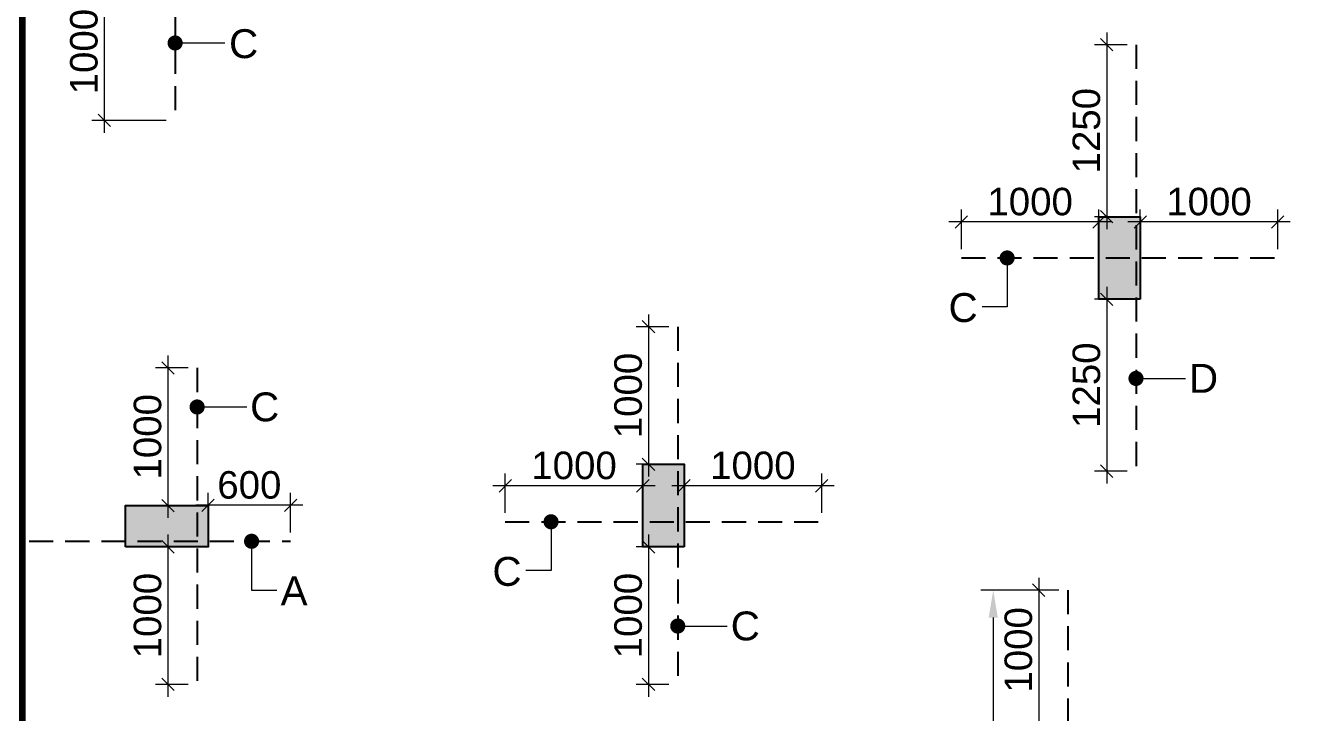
# Model space of a CAD drawing. Header units: millimetres. Extents: x 1123469 to 1752051, y -126924 to 196924.
# Drawn here: x 1473829 to 1483194, y 151212 to 156202 of the extents above; entities that cross this region are included whole.
import ezdxf

# ---------------------------------------------------------------- set-up
doc = ezdxf.new("R2010")
doc.units = ezdxf.units.MM
doc.header["$LTSCALE"] = 500
doc.header["$MEASUREMENT"] = 0
doc.header["$PDMODE"] = 34
doc.linetypes.add('CONTINOUS', pattern=[0])
doc.linetypes.add('HIDDEN', pattern=[0.375, 0.25, -0.125])
doc.layers.get('Defpoints').update_dxf_attribs({"lineweight": 0})
for name, color, linetype, lineweight in [('ARWO', 1, 'Continuous', 18), ('CUT OUT', 1, 'Continuous', 13), ('FOOTING', 1, 'Continuous', 15), ('TOWER COL HATCH', 253, 'Continuous', 20)]:
    doc.layers.add(name, color=color, linetype=linetype, lineweight=lineweight)
for name, color, linetype in [('COL. DIM', 3, 'Continuous'), ('reinf.', 4, 'Continuous'), ('TEXT 1', 1, 'Continuous'), ('TOWER AREA COLUMN.', 6, 'Continuous')]:
    doc.layers.add(name, color=color, linetype=linetype)
doc.styles.add('3mm', font='arial.ttf')
doc.dimstyles.new('PARAMVEER', dxfattribs={"dimtxt": 200, "dimasz": 100, "dimexe": 0, "dimexo": 25, "dimgap": 10, "dimtad": 1, "dimdec": 0, "dimrnd": 5, "dimzin": 0, "dimdsep": 46, "dimtxsty": '3mm', "dimblk": 'OBLIQUE', "dimcen": 0.09, "dimdle": 75, "dimclrd": 1, "dimclre": 1, "dimclrt": 3, "dimadec": 0, "dimazin": 0, "dimtfac": 1, "dimtdec": 0, "dimtmove": 1, "dimatfit": 3, "dimfxl": 100, "dimtolj": 1, "dimtzin": 0, "dimlwd": 18, "dimlwe": 5, "dimarcsym": 0})
doc.dimstyles.new('PARAMVEER BEAM', dxfattribs={"dimtxt": 200, "dimasz": 100, "dimexe": 0, "dimexo": 0, "dimgap": 10, "dimtad": 1, "dimdec": 0, "dimzin": 0, "dimdsep": 46, "dimtxsty": '3mm', "dimblk": 'ARCHTICK', "dimcen": 0.09, "dimdle": 75, "dimclrd": 1, "dimclre": 1, "dimclrt": 3, "dimadec": 0, "dimazin": 0, "dimtfac": 1, "dimtdec": 0, "dimtmove": 1, "dimatfit": 3, "dimfxl": 100, "dimtolj": 1, "dimtzin": 0, "dimlwd": 18, "dimlwe": 5, "dimarcsym": 0})

# ---------------------------------------------------------------- blocks, each defined once
blk = doc.blocks.new('3tgra')
at = {"layer": 'TOWER COL HATCH'}
h = blk.add_hatch(color=253, dxfattribs=at)
h.dxf.hatch_style = 1
h.paths.add_polyline_path([(1384105.6, 91191.6), (1383805.6, 91191.6), (1383805.6, 91791.6), (1384105.6, 91791.6)])
h = blk.add_hatch(color=253, dxfattribs=at)
h.dxf.hatch_style = 1
h.paths.add_polyline_path([(1380790.6, 89391.6), (1380490.6, 89391.6), (1380490.6, 89991.6), (1380790.6, 89991.6)])
h = blk.add_hatch(color=253, dxfattribs=at)
h.dxf.hatch_style = 1
h.paths.add_polyline_path([(1376730.6, 89391.6), (1376730.6, 89691.6), (1377330.6, 89691.6), (1377330.6, 89391.6)])
at = {"layer": 'TOWER AREA COLUMN.', "color": 4}
for points in [[(1384105.6, 91191.6), (1383805.6, 91191.6), (1383805.6, 91791.6), (1384105.6, 91791.6)], [(1380790.6, 89391.6), (1380490.6, 89391.6), (1380490.6, 89991.6), (1380790.6, 89991.6)], [(1376730.6, 89391.6), (1376730.6, 89691.6), (1377330.6, 89691.6), (1377330.6, 89391.6)]]:
    blk.add_lwpolyline(points, close=True, dxfattribs=at)
blk = doc.blocks.new('_Oblique')
at = {"color": 0, "linetype": 'ByBlock', "lineweight": -2}
blk.add_line((-0.5, -0.5), (0.5, 0.5), dxfattribs=at)
blk = doc.blocks.new('*D158')
at = {"layer": 'COL. DIM', "color": 1, "lineweight": 18, "ltscale": 10, "transparency": 16777216}
blk.add_line((1474399.6, 156604.1), (1474399.6, 155424.1), dxfattribs=at)
at = {"layer": 'COL. DIM', "color": 1, "linetype": 'CONTINOUS', "lineweight": 5, "ltscale": 10, "transparency": 16777216}
for p, q in [((1474719.2, 156514.1), (1474309.6, 156514.1)), ((1474849.7, 155514.1), (1474309.6, 155514.1))]:
    blk.add_line(p, q, dxfattribs=at)
at = {"layer": 'Defpoints', "color": 0, "ltscale": 10, "transparency": 16777216}
for p in [(1474784.2, 156514.1), (1474399.6, 155514.1), (1474914.7, 155514.1)]:
    blk.add_point(p, dxfattribs=at)
at = {"layer": 'COL. DIM', "color": 1, "lineweight": 18, "ltscale": 10, "transparency": 16777216, "xscale": 90, "yscale": 90, "zscale": 90}
for p, rotation in [((1474399.6, 156514.1), 90), ((1474399.6, 155514.1), 270)]:
    blk.add_blockref('_Oblique', p, dxfattribs=dict(at, rotation=rotation))
at = {"layer": 'COL. DIM', "color": 3, "ltscale": 10, "transparency": 16777216, "insert": (1474252.5, 156014.1), "char_height": 200, "attachment_point": 5, "rotation": 90, "style": '3mm'}
blk.add_mtext('\\A1;1000', dxfattribs=at)
blk = doc.blocks.new('_ArchTick')
at = {"color": 0, "linetype": 'ByBlock', "const_width": 0.15}
blk.add_lwpolyline([(-0.5, -0.5), (0.5, 0.5)], dxfattribs=at)
blk = doc.blocks.new('*D183')
at = {"layer": 'COL. DIM', "color": 1, "lineweight": 18, "ltscale": 10, "transparency": 16777216}
blk.add_line((1481686.2, 154304.1), (1481686.2, 152874.1), dxfattribs=at)
at = {"layer": 'COL. DIM', "color": 1, "linetype": 'CONTINOUS', "lineweight": 5, "ltscale": 10, "transparency": 16777216}
for p, q in [((1481833.7, 154214.1), (1481596.2, 154214.1)), ((1481833.7, 152964.1), (1481596.2, 152964.1))]:
    blk.add_line(p, q, dxfattribs=at)
at = {"layer": 'Defpoints', "color": 0, "ltscale": 10, "transparency": 16777216}
for p in [(1481898.7, 154214.1), (1481686.2, 152964.1), (1481898.7, 152964.1)]:
    blk.add_point(p, dxfattribs=at)
at = {"layer": 'COL. DIM', "color": 1, "lineweight": 18, "ltscale": 10, "transparency": 16777216, "xscale": 90, "yscale": 90, "zscale": 90}
for p, rotation in [((1481686.2, 154214.1), 90), ((1481686.2, 152964.1), 270)]:
    blk.add_blockref('_Oblique', p, dxfattribs=dict(at, rotation=rotation))
at = {"layer": 'COL. DIM', "color": 3, "ltscale": 10, "transparency": 16777216, "insert": (1481539.1, 153589.1), "char_height": 200, "attachment_point": 5, "rotation": 90, "style": '3mm'}
blk.add_mtext('\\A1;1250', dxfattribs=at)
blk = doc.blocks.new('*D184')
at = {"layer": 'COL. DIM', "color": 1, "linetype": 'CONTINOUS', "lineweight": 5, "ltscale": 10, "transparency": 16777216}
for p, q in [((1480629.2, 154579.1), (1480629.2, 154865.6)), ((1481629.2, 154579.1), (1481629.2, 154865.6))]:
    blk.add_line(p, q, dxfattribs=at)
at = {"layer": 'COL. DIM', "color": 1, "lineweight": 18, "ltscale": 10, "transparency": 16777216}
blk.add_line((1481719.2, 154775.6), (1480539.2, 154775.6), dxfattribs=at)
at = {"layer": 'Defpoints', "color": 0, "ltscale": 10, "transparency": 16777216}
for p in [(1480629.2, 154775.6), (1480629.2, 154514.1), (1481629.2, 154514.1)]:
    blk.add_point(p, dxfattribs=at)
at = {"layer": 'COL. DIM', "color": 1, "lineweight": 18, "ltscale": 10, "transparency": 16777216, "xscale": 90, "yscale": 90, "zscale": 90, "rotation": 180}
blk.add_blockref('_Oblique', (1480629.2, 154775.6), dxfattribs=at)
at = {"layer": 'COL. DIM', "color": 1, "lineweight": 18, "ltscale": 10, "transparency": 16777216, "xscale": 90, "yscale": 90, "zscale": 90}
blk.add_blockref('_Oblique', (1481629.2, 154775.6), dxfattribs=at)
at = {"layer": 'COL. DIM', "color": 3, "ltscale": 10, "transparency": 16777216, "insert": (1481129.2, 154922.7), "char_height": 200, "attachment_point": 5, "style": '3mm'}
blk.add_mtext('\\A1;1000', dxfattribs=at)
blk = doc.blocks.new('*D185')
at = {"layer": 'COL. DIM', "color": 1, "linetype": 'CONTINOUS', "lineweight": 5, "ltscale": 10, "transparency": 16777216}
for p, q in [((1481929.2, 154579.1), (1481929.2, 154865.6)), ((1482929.2, 154579.1), (1482929.2, 154865.6))]:
    blk.add_line(p, q, dxfattribs=at)
at = {"layer": 'COL. DIM', "color": 1, "lineweight": 18, "ltscale": 10, "transparency": 16777216}
blk.add_line((1483019.2, 154775.6), (1481839.2, 154775.6), dxfattribs=at)
at = {"layer": 'Defpoints', "color": 0, "ltscale": 10, "transparency": 16777216}
for p in [(1481929.2, 154775.6), (1481929.2, 154514.1), (1482929.2, 154514.1)]:
    blk.add_point(p, dxfattribs=at)
at = {"layer": 'COL. DIM', "color": 1, "lineweight": 18, "ltscale": 10, "transparency": 16777216, "xscale": 90, "yscale": 90, "zscale": 90, "rotation": 180}
blk.add_blockref('_Oblique', (1481929.2, 154775.6), dxfattribs=at)
at = {"layer": 'COL. DIM', "color": 1, "lineweight": 18, "ltscale": 10, "transparency": 16777216, "xscale": 90, "yscale": 90, "zscale": 90}
blk.add_blockref('_Oblique', (1482929.2, 154775.6), dxfattribs=at)
at = {"layer": 'COL. DIM', "color": 3, "ltscale": 10, "transparency": 16777216, "insert": (1482429.2, 154922.7), "char_height": 200, "attachment_point": 5, "style": '3mm'}
blk.add_mtext('\\A1;1000', dxfattribs=at)
blk = doc.blocks.new('*D186')
at = {"layer": 'COL. DIM', "color": 1, "lineweight": 18, "ltscale": 10, "transparency": 16777216}
blk.add_line((1481686.2, 156154.1), (1481686.2, 154724.1), dxfattribs=at)
at = {"layer": 'COL. DIM', "color": 1, "linetype": 'CONTINOUS', "lineweight": 5, "ltscale": 10, "transparency": 16777216}
for p, q in [((1481833.7, 156064.1), (1481596.2, 156064.1)), ((1481833.7, 154814.1), (1481596.2, 154814.1))]:
    blk.add_line(p, q, dxfattribs=at)
at = {"layer": 'Defpoints', "color": 0, "ltscale": 10, "transparency": 16777216}
for p in [(1481898.7, 156064.1), (1481686.2, 154814.1), (1481898.7, 154814.1)]:
    blk.add_point(p, dxfattribs=at)
at = {"layer": 'COL. DIM', "color": 1, "lineweight": 18, "ltscale": 10, "transparency": 16777216, "xscale": 90, "yscale": 90, "zscale": 90}
for p, rotation in [((1481686.2, 156064.1), 90), ((1481686.2, 154814.1), 270)]:
    blk.add_blockref('_Oblique', p, dxfattribs=dict(at, rotation=rotation))
at = {"layer": 'COL. DIM', "color": 3, "ltscale": 10, "transparency": 16777216, "insert": (1481539.1, 155439.1), "char_height": 200, "attachment_point": 5, "rotation": 90, "style": '3mm'}
blk.add_mtext('\\A1;1250', dxfattribs=at)
blk = doc.blocks.new('*D245')
at = {"layer": 'COL. DIM', "color": 1, "lineweight": 18, "ltscale": 10, "transparency": 16777216}
blk.add_line((1478355.5, 152504.1), (1478355.5, 151324.1), dxfattribs=at)
at = {"layer": 'COL. DIM', "color": 1, "linetype": 'CONTINOUS', "lineweight": 5, "ltscale": 10, "transparency": 16777216}
for p, q in [((1478502.9, 152414.1), (1478265.5, 152414.1)), ((1478502.9, 151414.1), (1478265.5, 151414.1))]:
    blk.add_line(p, q, dxfattribs=at)
at = {"layer": 'Defpoints', "color": 0, "ltscale": 10, "transparency": 16777216}
for p in [(1478567.9, 152414.1), (1478355.5, 151414.1), (1478567.9, 151414.1)]:
    blk.add_point(p, dxfattribs=at)
at = {"layer": 'COL. DIM', "color": 1, "lineweight": 18, "ltscale": 10, "transparency": 16777216, "xscale": 90, "yscale": 90, "zscale": 90}
for p, rotation in [((1478355.5, 152414.1), 90), ((1478355.5, 151414.1), 270)]:
    blk.add_blockref('_Oblique', p, dxfattribs=dict(at, rotation=rotation))
at = {"layer": 'COL. DIM', "color": 3, "ltscale": 10, "transparency": 16777216, "insert": (1478208.3, 151914.1), "char_height": 200, "attachment_point": 5, "rotation": 90, "style": '3mm'}
blk.add_mtext('\\A1;1000', dxfattribs=at)
blk = doc.blocks.new('*D246')
at = {"layer": 'COL. DIM', "color": 1, "linetype": 'CONTINOUS', "lineweight": 5, "ltscale": 10, "transparency": 16777216}
for p, q in [((1477314.2, 152661), (1477314.2, 152947.5)), ((1478314.2, 152661), (1478314.2, 152947.5))]:
    blk.add_line(p, q, dxfattribs=at)
at = {"layer": 'COL. DIM', "color": 1, "lineweight": 18, "ltscale": 10, "transparency": 16777216}
blk.add_line((1478404.2, 152857.5), (1477224.2, 152857.5), dxfattribs=at)
at = {"layer": 'Defpoints', "color": 0, "ltscale": 10, "transparency": 16777216}
for p in [(1477314.2, 152857.5), (1477314.2, 152596), (1478314.2, 152596)]:
    blk.add_point(p, dxfattribs=at)
at = {"layer": 'COL. DIM', "color": 1, "lineweight": 18, "ltscale": 10, "transparency": 16777216, "xscale": 90, "yscale": 90, "zscale": 90, "rotation": 180}
blk.add_blockref('_Oblique', (1477314.2, 152857.5), dxfattribs=at)
at = {"layer": 'COL. DIM', "color": 1, "lineweight": 18, "ltscale": 10, "transparency": 16777216, "xscale": 90, "yscale": 90, "zscale": 90}
blk.add_blockref('_Oblique', (1478314.2, 152857.5), dxfattribs=at)
at = {"layer": 'COL. DIM', "color": 3, "ltscale": 10, "transparency": 16777216, "insert": (1477814.2, 153004.6), "char_height": 200, "attachment_point": 5, "style": '3mm'}
blk.add_mtext('\\A1;1000', dxfattribs=at)
blk = doc.blocks.new('*D247')
at = {"layer": 'COL. DIM', "color": 1, "linetype": 'CONTINOUS', "lineweight": 5, "ltscale": 10, "transparency": 16777216}
for p, q in [((1478614.2, 152661), (1478614.2, 152947.5)), ((1479614.2, 152661), (1479614.2, 152947.5))]:
    blk.add_line(p, q, dxfattribs=at)
at = {"layer": 'COL. DIM', "color": 1, "lineweight": 18, "ltscale": 10, "transparency": 16777216}
blk.add_line((1479704.2, 152857.5), (1478524.2, 152857.5), dxfattribs=at)
at = {"layer": 'Defpoints', "color": 0, "ltscale": 10, "transparency": 16777216}
for p in [(1478614.2, 152857.5), (1478614.2, 152596), (1479614.2, 152596)]:
    blk.add_point(p, dxfattribs=at)
at = {"layer": 'COL. DIM', "color": 1, "lineweight": 18, "ltscale": 10, "transparency": 16777216, "xscale": 90, "yscale": 90, "zscale": 90, "rotation": 180}
blk.add_blockref('_Oblique', (1478614.2, 152857.5), dxfattribs=at)
at = {"layer": 'COL. DIM', "color": 1, "lineweight": 18, "ltscale": 10, "transparency": 16777216, "xscale": 90, "yscale": 90, "zscale": 90}
blk.add_blockref('_Oblique', (1479614.2, 152857.5), dxfattribs=at)
at = {"layer": 'COL. DIM', "color": 3, "ltscale": 10, "transparency": 16777216, "insert": (1479114.2, 153004.6), "char_height": 200, "attachment_point": 5, "style": '3mm'}
blk.add_mtext('\\A1;1000', dxfattribs=at)
blk = doc.blocks.new('*D248')
at = {"layer": 'COL. DIM', "color": 1, "lineweight": 18, "ltscale": 10, "transparency": 16777216}
blk.add_line((1478355.5, 154104.1), (1478355.5, 152924.1), dxfattribs=at)
at = {"layer": 'COL. DIM', "color": 1, "linetype": 'CONTINOUS', "lineweight": 5, "ltscale": 10, "transparency": 16777216}
for p, q in [((1478502.9, 154014.1), (1478265.5, 154014.1)), ((1478502.9, 153014.1), (1478265.5, 153014.1))]:
    blk.add_line(p, q, dxfattribs=at)
at = {"layer": 'Defpoints', "color": 0, "ltscale": 10, "transparency": 16777216}
for p in [(1478567.9, 154014.1), (1478355.5, 153014.1), (1478567.9, 153014.1)]:
    blk.add_point(p, dxfattribs=at)
at = {"layer": 'COL. DIM', "color": 1, "lineweight": 18, "ltscale": 10, "transparency": 16777216, "xscale": 90, "yscale": 90, "zscale": 90}
for p, rotation in [((1478355.5, 154014.1), 90), ((1478355.5, 153014.1), 270)]:
    blk.add_blockref('_Oblique', p, dxfattribs=dict(at, rotation=rotation))
at = {"layer": 'COL. DIM', "color": 3, "ltscale": 10, "transparency": 16777216, "insert": (1478208.3, 153514.1), "char_height": 200, "attachment_point": 5, "rotation": 90, "style": '3mm'}
blk.add_mtext('\\A1;1000', dxfattribs=at)
blk = doc.blocks.new('*D249')
at = {"layer": 'COL. DIM', "color": 1, "lineweight": 18, "ltscale": 10, "transparency": 16777216}
blk.add_line((1474862.4, 152504.1), (1474862.4, 151324.1), dxfattribs=at)
at = {"layer": 'COL. DIM', "color": 1, "linetype": 'CONTINOUS', "lineweight": 5, "ltscale": 10, "transparency": 16777216}
for p, q in [((1475009.8, 152414.1), (1474772.4, 152414.1)), ((1475009.8, 151414.1), (1474772.4, 151414.1))]:
    blk.add_line(p, q, dxfattribs=at)
at = {"layer": 'Defpoints', "color": 0, "ltscale": 10, "transparency": 16777216}
for p in [(1475074.8, 152414.1), (1474862.4, 151414.1), (1475074.8, 151414.1)]:
    blk.add_point(p, dxfattribs=at)
at = {"layer": 'COL. DIM', "color": 1, "lineweight": 18, "ltscale": 10, "transparency": 16777216, "xscale": 90, "yscale": 90, "zscale": 90}
for p, rotation in [((1474862.4, 152414.1), 90), ((1474862.4, 151414.1), 270)]:
    blk.add_blockref('_Oblique', p, dxfattribs=dict(at, rotation=rotation))
at = {"layer": 'COL. DIM', "color": 3, "ltscale": 10, "transparency": 16777216, "insert": (1474715.2, 151914.1), "char_height": 200, "attachment_point": 5, "rotation": 90, "style": '3mm'}
blk.add_mtext('\\A1;1000', dxfattribs=at)
blk = doc.blocks.new('*D250')
at = {"layer": 'COL. DIM', "color": 1, "linetype": 'CONTINOUS', "lineweight": 5, "ltscale": 10, "transparency": 16777216}
for p, q in [((1475154.2, 152519.4), (1475154.2, 152805.9)), ((1475754.2, 152519.4), (1475754.2, 152805.9))]:
    blk.add_line(p, q, dxfattribs=at)
at = {"layer": 'COL. DIM', "color": 1, "lineweight": 18, "ltscale": 10, "transparency": 16777216}
blk.add_line((1475844.2, 152715.9), (1475064.2, 152715.9), dxfattribs=at)
at = {"layer": 'Defpoints', "color": 0, "ltscale": 10, "transparency": 16777216}
for p in [(1475154.2, 152715.9), (1475154.2, 152454.4), (1475754.2, 152454.4)]:
    blk.add_point(p, dxfattribs=at)
at = {"layer": 'COL. DIM', "color": 1, "lineweight": 18, "ltscale": 10, "transparency": 16777216, "xscale": 90, "yscale": 90, "zscale": 90, "rotation": 180}
blk.add_blockref('_Oblique', (1475154.2, 152715.9), dxfattribs=at)
at = {"layer": 'COL. DIM', "color": 1, "lineweight": 18, "ltscale": 10, "transparency": 16777216, "xscale": 90, "yscale": 90, "zscale": 90}
blk.add_blockref('_Oblique', (1475754.2, 152715.9), dxfattribs=at)
at = {"layer": 'COL. DIM', "color": 3, "ltscale": 10, "transparency": 16777216, "insert": (1475454.2, 152863), "char_height": 200, "attachment_point": 5, "style": '3mm'}
blk.add_mtext('\\A1;600', dxfattribs=at)
blk = doc.blocks.new('*D251')
at = {"layer": 'COL. DIM', "color": 1, "lineweight": 18, "ltscale": 10, "transparency": 16777216}
blk.add_line((1474862.4, 153804.1), (1474862.4, 152624.1), dxfattribs=at)
at = {"layer": 'COL. DIM', "color": 1, "linetype": 'CONTINOUS', "lineweight": 5, "ltscale": 10, "transparency": 16777216}
for p, q in [((1475009.8, 153714.1), (1474772.4, 153714.1)), ((1475009.8, 152714.1), (1474772.4, 152714.1))]:
    blk.add_line(p, q, dxfattribs=at)
at = {"layer": 'Defpoints', "color": 0, "ltscale": 10, "transparency": 16777216}
for p in [(1475074.8, 153714.1), (1474862.4, 152714.1), (1475074.8, 152714.1)]:
    blk.add_point(p, dxfattribs=at)
at = {"layer": 'COL. DIM', "color": 1, "lineweight": 18, "ltscale": 10, "transparency": 16777216, "xscale": 90, "yscale": 90, "zscale": 90}
for p, rotation in [((1474862.4, 153714.1), 90), ((1474862.4, 152714.1), 270)]:
    blk.add_blockref('_Oblique', p, dxfattribs=dict(at, rotation=rotation))
at = {"layer": 'COL. DIM', "color": 3, "ltscale": 10, "transparency": 16777216, "insert": (1474715.2, 153214.1), "char_height": 200, "attachment_point": 5, "rotation": 90, "style": '3mm'}
blk.add_mtext('\\A1;1000', dxfattribs=at)
blk = doc.blocks.new('*D258')
at = {"layer": 'COL. DIM', "color": 1, "lineweight": 18, "ltscale": 10, "transparency": 16777216}
blk.add_line((1481191.6, 152189.1), (1481191.6, 151009.1), dxfattribs=at)
at = {"layer": 'COL. DIM', "color": 1, "linetype": 'CONTINOUS', "lineweight": 5, "ltscale": 10, "transparency": 16777216}
for p, q in [((1481339, 152099.1), (1481101.6, 152099.1)), ((1481339, 151099.1), (1481101.6, 151099.1))]:
    blk.add_line(p, q, dxfattribs=at)
at = {"layer": 'Defpoints', "color": 0, "ltscale": 10, "transparency": 16777216}
for p in [(1481404, 152099.1), (1481191.6, 151099.1), (1481404, 151099.1)]:
    blk.add_point(p, dxfattribs=at)
at = {"layer": 'COL. DIM', "color": 1, "lineweight": 18, "ltscale": 10, "transparency": 16777216, "xscale": 90, "yscale": 90, "zscale": 90}
for p, rotation in [((1481191.6, 152099.1), 90), ((1481191.6, 151099.1), 270)]:
    blk.add_blockref('_Oblique', p, dxfattribs=dict(at, rotation=rotation))
at = {"layer": 'COL. DIM', "color": 3, "ltscale": 10, "transparency": 16777216, "insert": (1481044.5, 151664.9), "char_height": 200, "attachment_point": 5, "rotation": 90, "style": '3mm'}
blk.add_mtext('\\A1;1000', dxfattribs=at)
blk = doc.blocks.new('*D261')
at = {"layer": 'COL. DIM', "color": 1, "linetype": 'CONTINOUS', "lineweight": 5, "ltscale": 10, "transparency": 16777216}
for p, q in [((1481339, 152099.1), (1480771.1, 152099.1)), ((1481339, 148164.1), (1480771.1, 148164.1))]:
    blk.add_line(p, q, dxfattribs=at)
at = {"layer": 'COL. DIM', "color": 1, "lineweight": 18, "ltscale": 10, "transparency": 16777216}
blk.add_line((1480861.1, 151899.1), (1480861.1, 148364.1), dxfattribs=at)
at = {"layer": 'COL. DIM', "color": 1, "ltscale": 10, "transparency": 16777216}
for points in [[(1480827.8, 151899.1), (1480894.4, 151899.1), (1480861.1, 152099.1)], [(1480827.8, 148364.1), (1480894.4, 148364.1), (1480861.1, 148164.1)]]:
    blk.add_solid(points, dxfattribs=at)
at = {"layer": 'Defpoints', "color": 0, "ltscale": 10, "transparency": 16777216}
for p in [(1481404, 152099.1), (1480861.1, 148164.1), (1481404, 148164.1)]:
    blk.add_point(p, dxfattribs=at)
at = {"layer": 'COL. DIM', "color": 3, "ltscale": 10, "transparency": 16777216, "insert": (1480712.7, 150475.4), "char_height": 200, "attachment_point": 5, "rotation": 90, "style": '3mm'}
blk.add_mtext('\\A1;C', dxfattribs=at)

msp = doc.modelspace()

# ---------------------------------------------------------------- linework, layer by layer
at = {"layer": 'FOOTING', "color": 3, "ltscale": 10, "const_width": 50}
msp.add_lwpolyline([(1514784.2, 139394.2), (1488604.2, 139394.2), (1488604.2, 126979.3), (1480049.2, 126979.3), (1480049.2, 126464.3), (1471269.2, 126464.3), (1471269.2, 126979.3), (1462714.2, 126979.3), (1462714.2, 148629.4), (1473804.2, 148629.4), (1473804.2, 158914.1), (1482679.2, 158914.1), (1482679.2, 157414.1), (1486629.2, 157414.1), (1486629.2, 156599.2), (1488324.2, 156599.2), (1488324.2, 155194.2), (1515064.2, 155194.2)], dxfattribs=at)
at = {"layer": 'reinf.', "color": 4, "linetype": 'HIDDEN', "ltscale": 1.4}
for p, q in [((1474914.7, 158914.1), (1474914.7, 155514.1)), ((1481898.7, 156064.1), (1481898.7, 152964.1)), ((1480629.2, 154514.1), (1482929.2, 154514.1)), ((1478567.9, 154014.1), (1478567.9, 151414.1)), ((1475074.8, 153714.1), (1475074.8, 151414.1)), ((1477314.2, 152596), (1479614.2, 152596)), ((1473854.2, 152454.4), (1475754.2, 152454.4)), ((1481404, 152099.1), (1481404, 148164.1))]:
    msp.add_line(p, q, dxfattribs=at)

# ---------------------------------------------------------------- block references
at = {"layer": 'CUT OUT', "color": 4}
msp.add_blockref('3tgra', (97823.6, 63022.5), dxfattribs=at)

# ---------------------------------------------------------------- texts
at = {"layer": 'TEXT 1', "color": 2, "linetype": 'ByBlock', "style": '3mm'}
for s, p in [('C', (1475306.7, 155966.8, -0.1)), ('C', (1480536, 154048.5, -0.1)), ('D', (1482283.6, 153533.9, -0.1)), ('C', (1475459.7, 153326.4, -0.1)), ('C', (1477221, 152130.4, -0.1)), ('A', (1475681.8, 151988.8, -0.1)), ('C', (1478952.8, 151733.9, -0.1))]:
    msp.add_text(s, height=210, dxfattribs=at).set_placement(p)

# ---------------------------------------------------------------- dimensions: what is measured, and where the dimension line sits
at = {"layer": 'COL. DIM', "color": 6, "ltscale": 10}
for base, p1, p2, angle, picture, middle in [((1474399.6, 155514.1), (1474784.2, 156514.1), (1474914.7, 155514.1), 90, '*D158', (1474252.5, 156014.1)), ((1481686.2, 154814.1), (1481898.7, 156064.1), (1481898.7, 154814.1), 90, '*D186', (1481539.1, 155439.1)), ((1480629.2, 154775.6), (1481629.2, 154514.1), (1480629.2, 154514.1), 180, '*D184', (1481129.2, 154922.7)), ((1481929.2, 154775.6), (1482929.2, 154514.1), (1481929.2, 154514.1), 180, '*D185', (1482429.2, 154922.7)), ((1481686.2, 152964.1), (1481898.7, 154214.1), (1481898.7, 152964.1), 90, '*D183', (1481539.1, 153589.1)), ((1478355.5, 153014.1), (1478567.9, 154014.1), (1478567.9, 153014.1), 90, '*D248', (1478208.3, 153514.1)), ((1474862.4, 152714.1), (1475074.8, 153714.1), (1475074.8, 152714.1), 90, '*D251', (1474715.2, 153214.1)), ((1477314.2, 152857.5), (1478314.2, 152596), (1477314.2, 152596), 180, '*D246', (1477814.2, 153004.6)), ((1478614.2, 152857.5), (1479614.2, 152596), (1478614.2, 152596), 180, '*D247', (1479114.2, 153004.6)), ((1475154.2, 152715.9), (1475754.2, 152454.4), (1475154.2, 152454.4), 180, '*D250', (1475454.2, 152863)), ((1474862.4, 151414.1), (1475074.8, 152414.1), (1475074.8, 151414.1), 90, '*D249', (1474715.2, 151914.1)), ((1478355.5, 151414.1), (1478567.9, 152414.1), (1478567.9, 151414.1), 90, '*D245', (1478208.3, 151914.1))]:
    dim = msp.add_linear_dim(base=base, p1=p1, p2=p2, angle=angle, dimstyle='PARAMVEER', override={"dimasz": 90, "dimexe": 90, "dimexo": 65, "dimgap": 45, "dimpost": '\\X', "dimdle": 90, "dimfxl": 0.18, "dimarcsym": 1}, dxfattribs=at)
    dim.commit()
    dim.dimension.update_dxf_attribs({"geometry": picture, "text_midpoint": middle})
dim = msp.add_linear_dim(base=(1481191.6, 151099.1), p1=(1481404, 152099.1), p2=(1481404, 151099.1), angle=90, dimstyle='PARAMVEER', override={"dimasz": 90, "dimexe": 90, "dimexo": 65, "dimgap": 45, "dimpost": '\\X', "dimdle": 90, "dimfxl": 0.18, "dimarcsym": 1}, dxfattribs=at)
dim.commit()
dim.dimension.update_dxf_attribs({"geometry": '*D258', "text_midpoint": (1481191.6, 151664.9), "dimtype": 160})
dim = msp.add_linear_dim(base=(1480861.1, 148164.1), p1=(1481404, 152099.1), p2=(1481404, 148164.1), angle=90, text='C', dimstyle='PARAMVEER', override={"dimasz": 200, "dimexe": 90, "dimexo": 65, "dimgap": 45, "dimpost": '\\X', "dimsah": 1, "dimdle": 90, "dimfxl": 0.18, "dimarcsym": 1}, dxfattribs=at)
dim.commit()
dim.dimension.update_dxf_attribs({"geometry": '*D261', "text_midpoint": (1480861.1, 150475.4), "dimtype": 160})

# ---------------------------------------------------------------- leaders
at = {"layer": 'ARWO', "color": 1}
for points in [[(1474914.7, 156076.8), (1475275.2, 156076.8)], [(1480962, 154514.1), (1480962, 154159.3), (1480779.6, 154159.3)], [(1481898.7, 153638.1), (1482259.1, 153638.1)], [(1475074.8, 153430.6), (1475435.3, 153430.6)], [(1477647.1, 152596), (1477647.1, 152241.2), (1477464.6, 152241.2)], [(1475470.6, 152454.4), (1475470.6, 152099.7), (1475653.1, 152099.7)], [(1478567.9, 151838.1), (1478928.3, 151838.1)]]:
    msp.add_leader(points, dimstyle='PARAMVEER BEAM', override={"dimasz": 110, "dimtad": 0, "dimldrblk": 'Dot', "dimfxl": 0, "dimarcsym": 1}, dxfattribs=at)

doc.saveas('drawing.dxf')
